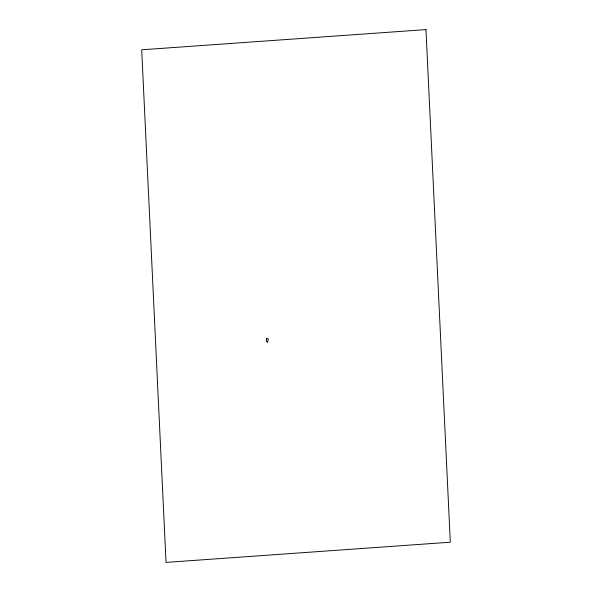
<?xml version="1.0" encoding="UTF-8"?>
<svg xmlns="http://www.w3.org/2000/svg" width="592" height="592" viewBox="0 0 592 592"><rect width="100%" height="100%" fill="white"/><g stroke="black" fill="none" stroke-linecap="round" stroke-linejoin="round"><path stroke-width="0.89" d="M266.748 338.735L266.807 338.676A0.903 0.873 -24 0 1 267.813 338.631L268.154 339.031A3.36 3.241 -24 0 1 268.035 340.659L267.806 341.384A1.569 1.517 -24 0 1 267.325 342.183M266.481 340.363L266.437 339.934A2.161 2.087 -24 0 1 266.555 338.683M267.059 342.243A3.5 3.382 -24 0 1 266.659 340.378M425.959 29.6L141.695 49.795L166.041 562.4L450.305 542.205L425.959 29.6"/></g></svg>
